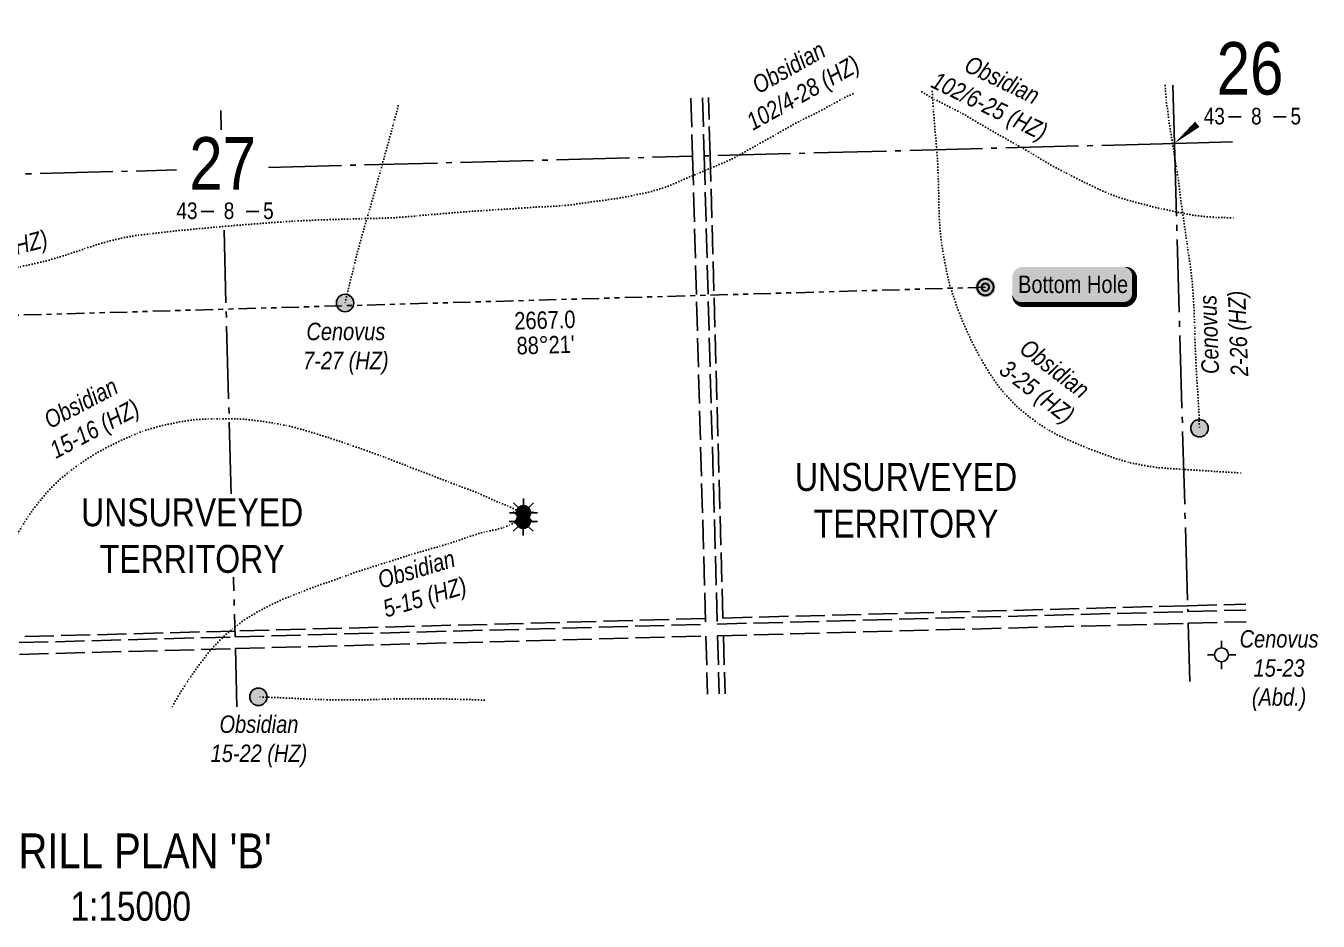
# Model space of a CAD drawing. Extents: x 621399 to 636927, y 5840575 to 5849274.
# Drawn here: x 629248 to 631469, y 5840913 to 5842451 of the extents above; entities that cross this region are included whole.
import ezdxf
from ezdxf.enums import TextEntityAlignment as Align

# ---------------------------------------------------------------- set-up
doc = ezdxf.new("R2010")
doc.units = 0
doc.header["$LTSCALE"] = 5
for name, pattern in [('foc-DOT', [1, 0.2, -0.8]), ('foc-DRILLPATH', [14.75, 6, -1.75, 1.75, -1.75, 1.75, -1.75]), ('foc-QUARTERLINE', [33, 25, -3, 2, -3]), ('foc-UNSURVEYED', [12.5, 10, -2.5])]:
    doc.linetypes.add(name, pattern=pattern)
for name, color, linetype in [('10', 1, 'Continuous'), ('9', 3, 'Continuous'), ('AS-DRILL', 8, 'foc-DOT'), ('AS-DRILL-T', 8, 'Continuous'), ('C-WS-S', 8, 'Continuous'), ('CG-NOTES', 7, 'Continuous'), ('DETAIL-T', 7, 'Continuous'), ('F-WS-S', 8, 'Continuous'), ('L-BD', 7, 'Continuous'), ('L-MON', 1, 'Continuous'), ('L-QSEC', 8, 'foc-QUARTERLINE'), ('L-SECLBL', 7, 'Continuous'), ('L-UNS-T', 3, 'Continuous'), ('L-USEC', 7, 'foc-UNSURVEYED'), ('P-PDRILLPATH', 12, 'foc-DRILLPATH')]:
    doc.layers.add(name, color=color, linetype=linetype)
doc.styles.add('80', font='ARIALN.TTF', dxfattribs={"height": 10})
doc.styles.add('80CG', font='ARIALN.TTF', dxfattribs={"height": 10})
doc.styles.add('80L', font='ARIALN.TTF', dxfattribs={"height": 10})
doc.styles.add('SIMPLEX', font='ARIALN.TTF')
doc.styles.get("Standard").update_dxf_attribs({"font": 'ARIALN.TTF'})

# ---------------------------------------------------------------- blocks, each defined once
blk = doc.blocks.new('L-SECLBL')
at = {"layer": '9', "color": 7}
for p, q in [((-5.08, -27.83), (-12.29, -27.83)), ((20.7, -27.83), (13.5, -27.83))]:
    blk.add_line(p, q, dxfattribs=at)
at = {"layer": '10', "color": 2, "style": 'SIMPLEX'}
blk.add_attdef('SEC', text='', height=30, dxfattribs=at).set_placement((0, 0), align=Align.MIDDLE)
at = {"layer": '10', "color": 5, "style": '80L'}
blk.add_attdef('TWP', text='', height=9.5, dxfattribs=at).set_placement((-14.43, -27.37), align=Align.MIDDLE_RIGHT)
blk.add_attdef('RGE', text='', height=9.5, dxfattribs=at).set_placement((3.62, -27.37), align=Align.MIDDLE_CENTER)
blk.add_attdef('MER', text='', height=9.5, dxfattribs=at).set_placement((23.17, -27.37), align=Align.MIDDLE_LEFT)
blk = doc.blocks.new('BH-Existing')
at = {"layer": 'AS-DRILL-T'}
h = blk.add_hatch(color=256, dxfattribs=at)
h.dxf.hatch_style = 1
edge = h.paths.add_edge_path()
edge.add_arc((0, 0), 0.5, 0, 360)
blk.add_circle((0, 0), 0.5, dxfattribs=at)
blk = doc.blocks.new('*U66')
h = blk.add_hatch(color=255)
edge = h.paths.add_edge_path()
edge.add_line((-29, -11.5), (29, -11.5))
edge.add_arc((29, -5.5), 6, 270, 360)
edge.add_line((35, -5.5), (35, 4))
edge.add_arc((29, 4), 6, 0, 90)
edge.add_line((29, 10), (-29, 10))
edge.add_arc((-29, 4), 6, 90, 180)
edge.add_line((-35, 4), (-35, -5.5))
edge.add_arc((-29, -5.5), 6, 180, 270)
at = {"color": 14, "flags": 128}
blk.add_lwpolyline([(-29, -11.5, 3, 3, 0), (29, -11.5, 3, 3, 0.414214), (35, -5.5, 3, 3, 0), (35, 4, 3, 0, 0.414214), (29, 10, 0, 0, 0), (-29, 10, 0, 0, 0.414214), (-35, 4, 0, 0, 0), (-35, -5.5, 0, 3, 0.414214)], format="xyseb", close=True, dxfattribs=at)
at = {"color": 14, "style": '80'}
blk.add_attdef('ENTER_TEXT_001', (-26.85, -4.92), '', height=10, dxfattribs=at)
blk = doc.blocks.new('GABD')
for p, q in [((0, 0.81), (0, 1.62)), ((-0.81, 0), (-1.62, 0)), ((1.62, 0), (0.81, 0)), ((0, -0.81), (0, -1.62))]:
    blk.add_line(p, q)
blk.add_circle((0, 0), 0.8)
blk = doc.blocks.new('GAS')
h = blk.add_hatch(color=255)
h.dxf.hatch_style = 1
edge = h.paths.add_edge_path()
edge.add_arc((0, 0), 0.9, 0, 360)
for p, q in [((0, 0.81), (0, 1.62)), ((-0.81, 0), (-1.62, 0)), ((-0.57, 0.57), (-1.14, 1.14)), ((0.57, 0.57), (1.14, 1.14)), ((1.62, 0), (0.81, 0)), ((-0.57, -0.57), (-1.14, -1.14)), ((0, -0.81), (0, -1.62)), ((1.14, -1.14), (0.57, -0.57))]:
    blk.add_line(p, q)
blk.add_circle((0, 0), 0.8)
blk = doc.blocks.new('plbh')
at = {"layer": 'L-MON'}
h = blk.add_hatch(color=255, dxfattribs=at)
h.dxf.hatch_style = 1
edge = h.paths.add_edge_path()
edge.add_arc((0, 0), 1.16, 0, 360)
h = blk.add_hatch(color=256, dxfattribs=at)
h.dxf.hatch_style = 1
h.paths.add_polyline_path([(-0.96, 0, 1), (0.96, 0, 1)])
h.paths.add_polyline_path([(0.91, 0, -1), (-0.91, 0, -1)], flags=16)
h.paths.add_polyline_path([(0.45, 0, -1), (-0.45, 0, -1)], flags=0)
h = blk.add_hatch(color=256, dxfattribs=at)
h.dxf.hatch_style = 1
h.paths.add_polyline_path([(-0.45, 0, 1), (0.45, 0, 1)])
h.paths.add_polyline_path([(0.4, 0, -1), (-0.4, 0, -1)], flags=16)
at = {"layer": 'L-MON', "color": 240}
for radius in [0.96, 0.91, 0.45, 0.4]:
    blk.add_circle((0, 0), radius, dxfattribs=at)

msp = doc.modelspace()

# ---------------------------------------------------------------- linework, layer by layer
at = {"layer": 'AS-DRILL', "flags": 128}
for points in [[(631205.904, 5842348.354), (631206.003, 5842346.13), (631206.46, 5842338.86), (631207.068, 5842331.173), (631207.836, 5842323.121), (631208.781, 5842314.834), (631209.842, 5842306.299), (631210.997, 5842297.617), (631212.239, 5842288.678), (631213.57, 5842279.81), (631215.021, 5842270.546), (631216.485, 5842261.152), (631217.962, 5842251.699), (631219.455, 5842242.356), (631221, 5842232.934), (631222.546, 5842223.482), (631224.059, 5842214.15), (631225.587, 5842204.638), (631227.095, 5842195.125), (631227.95, 5842189.396), (631230.157, 5842172.55), (631231.379, 5842162.139), (631232.044, 5842156.775), (631233.302, 5842147.245), (631234.643, 5842137.638), (631236.054, 5842128.003), (631237.484, 5842118.418), (631238.86, 5842108.952), (631240.261, 5842099.336), (631241.651, 5842089.73), (631242.932, 5842080.091), (631244.229, 5842070.593), (631245.599, 5842061.007), (631247.078, 5842051.443), (631248.476, 5842042.678), (631249.964, 5842032.404), (631251.114, 5842022.822), (631252.061, 5842013.334), (631252.872, 5842003.692), (631253.574, 5841994.008), (631254.266, 5841984.353), (631254.794, 5841974.794), (631255.287, 5841965.093), (631255.699, 5841955.421), (631256.04, 5841945.777), (631256.441, 5841936.114), (631256.744, 5841926.399), (631256.946, 5841916.701), (631257.229, 5841906.995), (631257.611, 5841897.292), (631258.023, 5841887.619), (631258.446, 5841877.917), (631258.897, 5841868.246), (631259.386, 5841858.695), (631259.938, 5841849.007), (631260.53, 5841839.329), (631261.163, 5841829.633), (631261.865, 5841819.948), (631262.528, 5841810.243), (631263.099, 5841800.595), (631263.601, 5841790.915), (631264.072, 5841780.533), (631264.784, 5841759.594)], [(630668.924, 5842334.09), (630665.742, 5842332.502), (630660.815, 5842330.089), (630655.623, 5842327.498), (630650.227, 5842324.701), (630644.625, 5842321.709), (630638.827, 5842318.582), (630632.882, 5842315.371), (630626.889, 5842312.058), (630620.699, 5842308.62), (630614.329, 5842305.187), (630607.669, 5842301.756), (630600.869, 5842298.352), (630594.058, 5842294.957), (630587.01, 5842291.436), (630579.924, 5842287.834), (630572.89, 5842284.183), (630565.623, 5842280.286), (630558.319, 5842276.257), (630550.977, 5842272.118), (630543.745, 5842268.032), (630536.256, 5842263.798), (630528.718, 5842259.544), (630521.002, 5842255.214), (630513.196, 5842250.862), (630505.422, 5842246.471), (630499.323, 5842243.015), (630498.081, 5842242.322), (630486.306, 5842235.672), (630483.153, 5842233.886), (630480.66, 5842232.479), (630478.453, 5842231.229), (630470.468, 5842226.842), (630462.309, 5842222.631), (630453.913, 5842218.643), (630445.471, 5842214.894), (630436.817, 5842211.22), (630428.102, 5842207.564), (630419.406, 5842203.958), (630410.601, 5842200.329), (630401.865, 5842196.703), (630393.031, 5842193.033), (630384.189, 5842189.274), (630375.381, 5842185.375), (630366.544, 5842181.435), (630357.801, 5842177.718), (630348.791, 5842174.264), (630339.72, 5842171.199), (630330.572, 5842168.411), (630321.416, 5842165.914), (630312.062, 5842163.691), (630302.623, 5842161.696), (630293.271, 5842159.773), (630283.959, 5842157.851), (630274.635, 5842156.04), (630265.105, 5842154.432), (630246.12, 5842151.77), (630227, 5842149.264), (630207.876, 5842146.567), (630188.842, 5842143.844), (630169.889, 5842141.852), (630150.814, 5842140.668), (630131.595, 5842139.649), (630112.338, 5842138.52), (630093.106, 5842137.211), (630073.875, 5842135.903), (630054.73, 5842134.686), (630035.515, 5842133.498), (630016.301, 5842132.29), (629997.173, 5842130.834), (629978.03, 5842129.198), (629958.887, 5842127.591), (629939.921, 5842126.07), (629920.849, 5842124.395), (629901.819, 5842122.652), (629882.61, 5842121.244), (629863.456, 5842120.397), (629844.233, 5842119.879), (629825.099, 5842119.393), (629805.906, 5842118.896), (629786.644, 5842118.337), (629767.602, 5842117.774), (629748.422, 5842117.147), (629729.386, 5842116.363), (629710.158, 5842115.305), (629690.915, 5842114.016), (629671.704, 5842112.688), (629652.613, 5842111.353), (629633.514, 5842109.958), (629614.349, 5842108.381), (629595.156, 5842106.773), (629576.033, 5842105.147), (629557.033, 5842103.395), (629537.707, 5842101.503), (629518.53, 5842099.656), (629499.354, 5842097.738), (629480.182, 5842095.711), (629461.152, 5842093.607), (629442.22, 5842091.186), (629423.167, 5842088.092), (629404.436, 5842084.156), (629385.955, 5842079.486), (629367.803, 5842074.115), (629349.56, 5842068.041), (629331.501, 5842061.842), (629313.338, 5842055.751), (629294.913, 5842050.142), (629276.356, 5842045.33), (629257.613, 5842041.074), (629239.025, 5842037.052), (629220.188, 5842032.962), (629201.514, 5842028.798), (629182.787, 5842024.352), (629164.544, 5842019.758), (629146.361, 5842014.797), (629128.293, 5842009.638), (629110.326, 5842004.472), (629092.44, 5841999.258), (629074.536, 5841993.974), (629056.468, 5841988.825), (629038.334, 5841984.295), (629020.024, 5841979.97), (629001.923, 5841975.66), (628983.417, 5841971.54), (628964.972, 5841967.792), (628946.417, 5841964.381), (628927.932, 5841960.981), (628909.774, 5841957.301), (628891.32, 5841953.132), (628873.394, 5841948.277), (628855.369, 5841942.66), (628837.571, 5841936.778), (628820.387, 5841930.763), (628802.046, 5841924.256), (628784.456, 5841918.44), (628766.295, 5841912.679), (628748.539, 5841907.078), (628730.448, 5841901.309), (628712.742, 5841895.339), (628695.251, 5841889.216), (628677.439, 5841883.104), (628660.142, 5841877.195), (628642.284, 5841870.962), (628624.353, 5841864.807), (628606.375, 5841858.92), (628588.314, 5841853.141), (628570.255, 5841847.302), (628552.413, 5841841.58), (628534.417, 5841835.632), (628516.442, 5841829.266), (628498.801, 5841823.108), (628481.111, 5841817.67), (628462.759, 5841812.683), (628444.346, 5841807.715), (628425.775, 5841802.693), (628407.195, 5841797.961), (628388.612, 5841793.398), (628370.394, 5841788.616), (628351.756, 5841783.452), (628333.248, 5841778.301), (628314.742, 5841773.451), (628295.989, 5841768.864), (628277.295, 5841764.308), (628258.626, 5841759.584), (628240.066, 5841754.512), (628221.738, 5841749.366), (628203.37, 5841744.219), (628184.965, 5841738.941), (628166.396, 5841733.459), (628148.059, 5841727.893), (628129.678, 5841722.516), (628111.051, 5841717.672), (628092.406, 5841713.178), (628073.698, 5841708.772), (628054.973, 5841704.236), (628036.388, 5841699.353), (628017.907, 5841694.304), (627999.509, 5841689.156), (627981.234, 5841683.912), (627962.738, 5841678.701), (627944.471, 5841673.517), (627925.948, 5841668.156), (627907.627, 5841662.751), (627889.184, 5841657.062), (627870.824, 5841651.235), (627852.504, 5841645.439), (627834.035, 5841640.32), (627815.298, 5841635.893), (627796.771, 5841631.432), (627778.122, 5841626.678), (627759.475, 5841621.864), (627741.142, 5841616.918), (627722.725, 5841611.74), (627704.124, 5841606.677), (627685.584, 5841601.625), (627667.164, 5841596.167), (627648.773, 5841590.4), (627630.436, 5841584.463), (627612.238, 5841578.201), (627594.38, 5841571.597), (627576.572, 5841564.585), (627558.902, 5841557.306), (627556.221, 5841556.183), (627532.243, 5841546.134)], [(630787.793, 5842337.247), (630789.166, 5842336.433), (630793.935, 5842333.561), (630799.08, 5842330.478), (630804.526, 5842327.344), (630810.233, 5842324.226), (630815.986, 5842321.19), (630822.063, 5842318.053), (630828.25, 5842314.909), (630834.587, 5842311.758), (630841.117, 5842308.523), (630847.77, 5842305.141), (630854.499, 5842301.571), (630861.243, 5842297.801), (630868.063, 5842293.824), (630875.015, 5842289.74), (630882.121, 5842285.56), (630883.828, 5842284.555), (630889.378, 5842281.304), (630896.666, 5842277.019), (630903.811, 5842272.85), (630905.732, 5842271.741), (630911.168, 5842268.616), (630918.686, 5842264.337), (630926.314, 5842260.041), (630933.882, 5842255.794), (630941.601, 5842251.46), (630949.411, 5842247.109), (630958.238, 5842242.165), (630975.426, 5842232.085), (630976.819, 5842231.242), (630984.477, 5842226.597), (630992.388, 5842221.848), (631000.116, 5842217.175), (631007.912, 5842212.623), (631016.036, 5842208.14), (631024.235, 5842203.81), (631032.513, 5842199.551), (631040.871, 5842195.295), (631049.481, 5842190.955), (631057.768, 5842186.717), (631074.612, 5842178.278), (631091.498, 5842170.1), (631091.559, 5842170.062), (631108.811, 5842162.434), (631126.733, 5842155.915), (631145.059, 5842150.376), (631163.147, 5842145.512), (631181.431, 5842140.783), (631199.913, 5842136.48), (631218.366, 5842132.555), (631236.798, 5842128.631), (631255.416, 5842125.271), (631274.296, 5842122.929), (631293.053, 5842121.784), (631311.866, 5842121.201), (631325.405, 5842120.65)], [(630805.483, 5842337.717), (630806.367, 5842326.451), (630807.622, 5842307.368), (630809.058, 5842288.23), (630810.623, 5842269.165), (630812.406, 5842250.156), (630813.973, 5842231.002), (630815.102, 5842211.765), (630815.921, 5842192.54), (630816.468, 5842173.378), (630816.866, 5842154.142), (630817.301, 5842135.056), (630818.122, 5842115.752), (630819.352, 5842096.478), (630821.497, 5842077.409), (630824.781, 5842058.38), (630828.245, 5842039.387), (630831.976, 5842020.45), (630836.941, 5842001.798), (630842.78, 5841983.738), (630848.965, 5841965.839), (630855.761, 5841948.276), (630863.31, 5841930.983), (630870.966, 5841914.183), (630879.393, 5841896.974), (630888.434, 5841880.352), (630897.874, 5841864.15), (630907.887, 5841848.235), (630918.594, 5841832.908), (630930.454, 5841818.262), (630943.359, 5841804.515), (630957.12, 5841791.681), (630971.781, 5841779.612), (630986.967, 5841768.438), (631003.015, 5841757.987), (631019.469, 5841748.797), (631036.414, 5841740.661), (631053.672, 5841733.183), (631071.173, 5841725.953), (631088.926, 5841719.069), (631106.658, 5841712.524), (631124.549, 5841706.425), (631142.513, 5841701.327), (631161.055, 5841697.065), (631179.42, 5841693.789), (631197.927, 5841691.548), (631216.842, 5841690.127), (631235.75, 5841688.986), (631254.398, 5841687.839), (631272.967, 5841686.619), (631291.546, 5841685.43), (631310.154, 5841684.291), (631328.801, 5841683.153), (631337.896, 5841682.562)], [(629888.158, 5842313.349), (629887.562, 5842311.087), (629885.138, 5842301.909), (629882.704, 5842292.74), (629880.229, 5842283.57), (629877.742, 5842274.5), (629875.247, 5842265.34), (629872.817, 5842256.371), (629870.36, 5842247.292), (629867.845, 5842238.131), (629865.28, 5842228.989), (629862.704, 5842219.857), (629860.118, 5842210.734), (629857.563, 5842201.592), (629855.058, 5842192.441), (629852.593, 5842183.272), (629850.078, 5842174.111), (629847.49, 5842165.078), (629844.847, 5842155.854), (629842.271, 5842146.711), (629839.71, 5842137.779), (629837.281, 5842129.531), (629834.612, 5842120.526), (629831.905, 5842111.43), (629829.222, 5842102.215), (629826.694, 5842093.164), (629824.189, 5842084.003), (629821.684, 5842074.852), (629819.159, 5842065.701), (629816.732, 5842056.633), (629814.441, 5842047.338), (629812.255, 5842038.226), (629809.991, 5842029.012), (629807.668, 5842019.816), (629805.404, 5842010.612), (629803.16, 5842001.428), (629800.953, 5841992.346), (629796.805, 5841974.738)], [(630103.365, 5841614.554), (630103.21, 5841614.359), (630102.781, 5841613.938), (630102.474, 5841613.839), (630102.092, 5841613.909), (630101.6, 5841613.956), (630101.095, 5841614.132), (630100.755, 5841614.514), (630100.37, 5841615.083), (630100.037, 5841615.565), (630100.102, 5841615.757), (630100.535, 5841615.648), (630101.092, 5841615.373), (630101.558, 5841615.155), (630101.798, 5841615.152), (630101.779, 5841615.501), (630101.757, 5841615.961), (630101.768, 5841616.291), (630101.763, 5841616.471), (630101.716, 5841617.12), (630101.649, 5841617.729), (630101.556, 5841618.236), (630101.365, 5841618.621), (630101.134, 5841618.655), (630101.136, 5841618.235), (630101.312, 5841617.61), (630101.469, 5841616.984), (630101.687, 5841616.319), (630101.965, 5841615.666), (630102.211, 5841615.053), (630102.366, 5841614.497), (630102.429, 5841614.018), (630102.371, 5841613.577), (630102.171, 5841613.201), (630101.88, 5841612.863), (630101.5, 5841612.863), (630101.082, 5841613.152), (630100.635, 5841613.39), (630100.168, 5841613.658), (630099.67, 5841613.944), (630099.105, 5841614.109), (630098.825, 5841614.112), (630098.696, 5841614.088), (630098.536, 5841614.074), (630098.254, 5841614.156), (630097.798, 5841614.374), (630097.208, 5841614.729), (630096.474, 5841615.239), (630095.647, 5841615.877), (630094.717, 5841616.612), (630093.555, 5841617.421), (630092.101, 5841618.283), (630090.385, 5841619.237), (630088.486, 5841620.267), (630086.447, 5841621.322), (630084.248, 5841622.394), (630081.867, 5841623.51), (630079.214, 5841624.72), (630076.318, 5841626.032), (630073.17, 5841627.399), (630069.802, 5841628.779), (630066.253, 5841630.154), (630062.544, 5841631.585), (630058.671, 5841633.122), (630054.644, 5841634.804), (630050.443, 5841636.682), (630046.047, 5841638.715), (630041.345, 5841640.93), (630036.381, 5841643.258), (630031.186, 5841645.609), (630025.834, 5841647.857), (630020.092, 5841650.114), (630014.098, 5841652.404), (630007.903, 5841654.758), (630001.496, 5841657.177), (629994.837, 5841659.64), (629987.976, 5841662.187), (629981.023, 5841664.811), (629973.786, 5841667.608), (629966.476, 5841670.493), (629959.004, 5841673.444), (629951.483, 5841676.363), (629943.841, 5841679.339), (629936.056, 5841682.382), (629928.192, 5841685.402), (629920.24, 5841688.35), (629912.179, 5841691.295), (629904.084, 5841694.329), (629896.027, 5841697.474), (629887.776, 5841700.754), (629879.485, 5841704.053), (629877.533, 5841704.831), (629866.696, 5841709.042), (629859.865, 5841711.629), (629858.066, 5841712.302), (629849.488, 5841715.453), (629840.853, 5841718.522), (629832.118, 5841721.579), (629823.302, 5841724.654), (629814.435, 5841727.777), (629805.517, 5841730.949), (629796.651, 5841734.033), (629787.585, 5841737.111), (629778.482, 5841740.118), (629769.369, 5841743.074), (629760.197, 5841746.02), (629751.147, 5841748.878), (629741.917, 5841751.731), (629732.82, 5841754.478), (629723.564, 5841757.171), (629714.223, 5841759.712), (629704.936, 5841762.074), (629695.515, 5841764.242), (629686.061, 5841766.119), (629676.563, 5841767.805), (629667.037, 5841769.38), (629657.483, 5841770.874), (629647.923, 5841772.259), (629638.558, 5841773.448), (629629.178, 5841774.407), (629619.757, 5841775.094), (629610.12, 5841775.586), (629600.459, 5841775.867), (629590.802, 5841775.998), (629581.169, 5841775.99), (629571.519, 5841775.861), (629561.862, 5841775.612), (629552.201, 5841775.143), (629542.607, 5841774.436), (629533.049, 5841773.459), (629523.5, 5841772.172), (629514.009, 5841770.607), (629504.533, 5841768.833), (629495.103, 5841766.849), (629485.706, 5841764.746), (629476.302, 5841762.534), (629466.974, 5841760.082), (629457.715, 5841757.303), (629448.565, 5841754.217), (629439.474, 5841750.762), (629430.801, 5841747.048), (629422.014, 5841743.091), (629413.228, 5841739.094), (629404.484, 5841735.008), (629395.825, 5841730.764), (629387.209, 5841726.392), (629378.707, 5841721.882), (629370.419, 5841717.208), (629362.18, 5841712.225), (629354.234, 5841707.131), (629346.205, 5841701.743), (629338.29, 5841696.229), (629330.499, 5841690.558), (629322.833, 5841684.721), (629315.397, 5841678.869), (629308.021, 5841672.669), (629300.893, 5841666.146), (629294.063, 5841659.35), (629287.585, 5841652.464), (629281.166, 5841645.259), (629274.922, 5841637.879), (629268.861, 5841630.374), (629262.973, 5841622.763), (629257.241, 5841614.937), (629251.752, 5841606.987), (629246.495, 5841598.953), (629241.434, 5841590.744), (629236.566, 5841582.401), (629231.984, 5841574.185), (629227.451, 5841565.66), (629219.116, 5841548.221), (629211.69, 5841530.415), (629204.63, 5841512.449), (629197.507, 5841494.542), (629190.205, 5841476.61), (629182.918, 5841458.878), (629175.615, 5841441.006), (629168.261, 5841423.162), (629160.644, 5841405.392), (629152.961, 5841387.899), (629145.181, 5841370.234), (629137.331, 5841352.627), (629129.552, 5841335.313), (629121.777, 5841317.888), (629113.866, 5841300.289), (629106.218, 5841282.558), (629099.729, 5841267.55)], [(630102.887, 5841599.627), (630102.525, 5841599.687), (630101.609, 5841599.902), (630100.934, 5841600.074), (630100.522, 5841600.163), (630100.183, 5841600.094), (630100.196, 5841600.014), (630100.615, 5841600.036), (630101.134, 5841600.09), (630101.655, 5841600.054), (630102.199, 5841599.908), (630102.913, 5841599.777), (630103.605, 5841599.716), (630104.166, 5841599.691), (630104.857, 5841599.649), (630105.228, 5841599.619), (630105.549, 5841599.598), (630105.559, 5841599.598), (630105.749, 5841599.593), (630106.051, 5841599.161), (630106.096, 5841598.212), (630106.09, 5841597.322), (630105.855, 5841596.745), (630105.419, 5841596.243), (630104.917, 5841595.56), (630104.012, 5841594.985), (630102.975, 5841594.847), (630102.262, 5841594.948), (630101.581, 5841594.97), (630100.771, 5841594.958), (630100.008, 5841595.078), (630099.449, 5841595.403), (630099.326, 5841595.89), (630099.481, 5841596.444), (630099.557, 5841596.986), (630099.662, 5841597.529), (630099.738, 5841598.052), (630099.814, 5841598.564), (630099.862, 5841599.015), (630099.841, 5841599.445), (630099.789, 5841599.894), (630099.775, 5841600.013), (630099.693, 5841600.111), (630099.442, 5841600.154), (630098.923, 5841600.11), (630098.106, 5841599.968), (630097.021, 5841599.769), (630095.717, 5841599.524), (630094.266, 5841599.185), (630092.688, 5841598.713), (630090.905, 5841598.055), (630088.906, 5841597.251), (630086.699, 5841596.351), (630084.295, 5841595.336), (630081.694, 5841594.246), (630078.934, 5841593.062), (630075.997, 5841591.813), (630072.909, 5841590.589), (630069.531, 5841589.328), (630065.913, 5841588.091), (630062.043, 5841586.927), (630057.99, 5841585.868), (630053.824, 5841584.896), (630049.508, 5841583.94), (630045.033, 5841582.969), (630040.438, 5841581.986), (630035.406, 5841580.86), (630030.088, 5841579.587), (630024.557, 5841578.049), (630018.913, 5841576.277), (630013.103, 5841574.32), (630007.186, 5841572.281), (630001.011, 5841570.134), (629994.559, 5841567.891), (629987.957, 5841565.643), (629981.045, 5841563.367), (629973.933, 5841561.135), (629966.619, 5841558.918), (629959.146, 5841556.727), (629951.522, 5841554.532), (629943.838, 5841552.325), (629936.035, 5841550.105), (629928.033, 5841547.81), (629919.964, 5841545.452), (629911.866, 5841543.024), (629903.78, 5841540.517), (629895.517, 5841537.904), (629887.116, 5841535.228), (629878.646, 5841532.51), (629868.767, 5841529.364), (629854.442, 5841524.868), (629850.752, 5841523.709), (629845.703, 5841522.123), (629836.964, 5841519.358), (629828.206, 5841516.532), (629819.649, 5841513.691), (629810.818, 5841510.623), (629802.05, 5841507.467), (629793.153, 5841504.237), (629784.185, 5841501.056), (629775.265, 5841497.956), (629766.267, 5841494.803), (629757.457, 5841491.696), (629748.42, 5841488.452), (629739.396, 5841485.129), (629730.572, 5841481.802), (629721.74, 5841478.423), (629712.829, 5841474.973), (629703.861, 5841471.422), (629694.965, 5841467.782), (629686.074, 5841463.992), (629677.306, 5841460.056), (629668.595, 5841455.9), (629660.207, 5841451.594), (629651.894, 5841447.1), (629643.478, 5841442.382), (629635.186, 5841437.488), (629627.092, 5841432.309), (629619.167, 5841426.805), (629611.537, 5841421.108), (629603.984, 5841415.133), (629596.644, 5841409.084), (629589.421, 5841402.738), (629582.487, 5841396.11), (629575.748, 5841389.257), (629569.174, 5841382.228), (629562.816, 5841374.995), (629556.784, 5841367.531), (629550.948, 5841359.841), (629545.204, 5841352.075), (629539.581, 5841344.281), (629534.031, 5841336.389), (629528.613, 5841328.411), (629523.307, 5841320.356), (629518.083, 5841312.223), (629512.961, 5841304.013), (629508.03, 5841295.768), (629503.213, 5841287.396), (629498.537, 5841278.987), (629498.091, 5841278.143)], [(630035.929, 5841292.446), (630028.541, 5841292.758), (630009.484, 5841293.487), (629990.31, 5841294.092), (629971.281, 5841294.541), (629952.076, 5841294.836), (629932.805, 5841294.948), (629913.639, 5841294.903), (629894.397, 5841294.746), (629875.187, 5841294.46), (629855.975, 5841293.894), (629836.723, 5841293.367), (629817.375, 5841293.027), (629798.263, 5841292.823), (629779.162, 5841292.98), (629760.151, 5841293.47), (629740.987, 5841294.095), (629722.067, 5841294.938), (629702.892, 5841295.933), (629684.011, 5841296.806), (629667.817, 5841297.463), (629647.879, 5841298.238)]]:
    msp.add_lwpolyline(points, dxfattribs=at)
at = {"layer": 'L-QSEC'}
for p, q in [((629665.451, 5842207.409), (630393.794, 5842226.765)), ((628778.111, 5842183.827), (629507.426, 5842203.209))]:
    msp.add_line(p, q, dxfattribs=at)
at = {"layer": 'L-QSEC', "flags": 128}
for points in [[(631218.897, 5842348.699), (631221.746, 5842248.772)], [(629583.228, 5842305.248), (629584.13, 5842272.102)], [(631221.746, 5842248.772), (630413.897, 5842227.3)], [(631321.677, 5842251.428), (631221.746, 5842248.772)], [(631221.746, 5842248.772), (631244.67, 5841444.708)], [(629588.814, 5842099.974), (629607.831, 5841401.2)], [(631245.243, 5841424.606), (631248.092, 5841324.68)], [(629608.378, 5841381.098), (629611.098, 5841281.148)]]:
    msp.add_lwpolyline(points, dxfattribs=at)
at = {"layer": 'L-SECLBL', "flags": 128}
msp.add_lwpolyline([(631221.746, 5842248.772, 0, 11.996, 0), (631260.975, 5842281.679, 0, 0, 0)], format="xyseb", dxfattribs=at)
at = {"layer": 'L-USEC'}
for p, q in [((628809.26, 5841390.042), (629607.558, 5841411.252)), ((628799.474, 5841379.719), (629607.844, 5841401.201)), ((628800.008, 5841359.616), (629608.378, 5841381.098))]:
    msp.add_line(p, q, dxfattribs=at)
at = {"layer": 'L-USEC', "flags": 128}
for points in [[(630391.01, 5842326.707), (630393.794, 5842226.765)], [(630411.112, 5842327.241), (630413.896, 5842227.325)], [(630423.948, 5842227.567), (630421.164, 5842327.508)], [(630393.794, 5842226.765), (630416.198, 5841422.687)], [(630413.896, 5842227.325), (630436.301, 5841423.22)], [(630446.072, 5841433.539), (630423.948, 5842227.567)], [(630446.072, 5841433.539), (631244.384, 5841454.759)], [(631244.384, 5841454.759), (631344.315, 5841457.415)], [(630415.918, 5841432.738), (629607.558, 5841411.252)], [(630436.301, 5841423.22), (631244.709, 5841444.709)], [(631244.709, 5841444.709), (631344.601, 5841447.364)], [(629607.844, 5841401.201), (630416.224, 5841422.688)], [(630436.862, 5841403.118), (631245.243, 5841424.606)], [(631245.243, 5841424.606), (631345.174, 5841427.263)], [(629608.378, 5841381.098), (630416.759, 5841402.585)], [(630416.759, 5841402.585), (630419.543, 5841302.647)], [(630436.862, 5841403.118), (630439.646, 5841303.181)], [(630446.912, 5841403.385), (630449.697, 5841303.449)]]:
    msp.add_lwpolyline(points, dxfattribs=at)
at = {"layer": 'P-PDRILLPATH', "flags": 128}
msp.add_lwpolyline([(630896.965, 5842001.791), (628231.965, 5841924.791), (627863.58, 5841940.66)], dxfattribs=at)

# ---------------------------------------------------------------- block references
at = {"layer": 'AS-DRILL-T', "xscale": 29.98980749999993, "yscale": 29.98980749999993, "zscale": 29.98980749999993}
for p in [(629796.835, 5841974.743), (631264.784, 5841759.594), (629647.902, 5841298.288)]:
    msp.add_blockref('BH-Existing', p, dxfattribs=at)
at = {"layer": 'C-WS-S', "xscale": 14.99490374999997, "yscale": 14.99490374999997, "zscale": 14.99490374999997}
for p in [(630103.365, 5841614.554), (630102.887, 5841599.627)]:
    msp.add_blockref('GAS', p, dxfattribs=at)
at = {"layer": 'CG-NOTES'}
ref = msp.add_blockref('*U66', (631048.181, 5842006.538), dxfattribs=dict(at, xscale=2.998980749999992, yscale=2.998980749999992, zscale=2.998980749999992))
ref.add_attrib('ENTER_TEXT_001', 'Bottom Hole', (630953.138, 5841991.788), dxfattribs={"layer": '0', "color": 14, "height": 29.98981, "style": '80'})
at = {"layer": 'F-WS-S', "color": 6, "xscale": 14.99490374999997, "yscale": 14.99490374999997, "zscale": 14.99490374999997}
msp.add_blockref('GABD', (631302.686, 5841370.287), dxfattribs=at)
at = {"layer": 'L-MON', "xscale": 14.99490374999997, "yscale": 14.99490374999997, "zscale": 14.99490374999997}
msp.add_blockref('plbh', (630896.965, 5842001.791), dxfattribs=at)
at = {"layer": 'L-SECLBL', "xscale": 2.998980749999992, "yscale": 2.998980749999992, "zscale": 2.998980749999992}
for p, values in [((631351.678, 5842377.734), {'SEC': '26', 'TWP': '43', 'RGE': '8', 'MER': '5'}), ((629586.531, 5842215.203), {'SEC': '27', 'TWP': '43', 'RGE': '8', 'MER': '5'})]:
    msp.add_blockref('L-SECLBL', p, dxfattribs=at).add_auto_attribs(values)

# ---------------------------------------------------------------- texts
at = {"layer": 'AS-DRILL-T', "char_height": 29.98981, "attachment_point": 5, "style": '80CG'}
for s, insert, width, rotation in [('\\A1;{\\fArial Narrow|b0|i1|c0|p34;Obsidian\\P102/6-25 (HZ)}', (630913.045, 5842331.47), 212.1515, 334.159887), ('\\A1;{\\fArial Narrow|b0|i1|c0|p34;Obsidian\\P102/4-28 (HZ)}', (629175.976, 5842079.288), 266.70974, 14.536383), ('\\A1;{\\fArial Narrow|b0|i1|c0|p34;Cenovus\\P2-26 (HZ)}', (631310.595, 5841921.477), 145.27791, 92.024955), ('\\A1;{\\fArial Narrow|b0|i1|c0|p34;Obsidian\\P3-25 (HZ)}', (630998.243, 5841838.698), 145.27791, 322.527396), ('\\A1;{\\fArial Narrow|b0|i1|c0|p34;Obsidian\\P15-16 (HZ)}', (629356.583, 5841776.845), 164.38465, 27.94109), ('\\A1;{\\fArial Narrow|b0|i1|c0|p34;Obsidian\\P5-15 (HZ)}', (629927.641, 5841489.38), 145.27791, 16.690287)]:
    msp.add_mtext(s, dxfattribs=dict(at, insert=insert, width=width, rotation=rotation))
for s, insert, width in [('\\A1;{\\fArial Narrow|b0|i1|c0|p34;Cenovus\\P7-27 (HZ)}', (629798.191, 5841896.309), 145.27791), ('\\A1;{\\fArial Narrow|b0|i1|c0|p34;Cenovus\\P15-23\\P(Abd.)}', (631401.594, 5841343.348), 45.02316), ('\\A1;{\\fArial Narrow|b0|i1|c0|p34;Obsidian\\P15-22 (HZ)}', (629648.878, 5841221.795), 164.38465)]:
    msp.add_mtext(s, dxfattribs=dict(at, insert=insert, width=width))
at = {"layer": 'DETAIL-T', "color": 3, "insert": (629061.924, 5841063.659), "char_height": 59.97961, "width": 724.55407, "attachment_point": 1, "style": '80CG'}
msp.add_mtext("\\pi124.28152;DRILL PLAN 'B'\\P\\pi263.31359;{\\H0.83293x;1:15000}", dxfattribs=at)
at = {"layer": 'L-BD'}
for s, p in [('2667.0', (630140.106, 5841945.425)), ("88%%d21'", (630141.34, 5841902.707))]:
    msp.add_text(s, height=29.9898, rotation=1.65499, dxfattribs=at).set_placement(p, align=Align.MIDDLE_CENTER)
at = {"layer": 'L-UNS-T', "color": 3, "insert": (630760.682, 5841635.555), "char_height": 47.98354, "attachment_point": 5, "style": '80L'}
msp.add_mtext_dynamic_manual_height_columns('UNSURVEYED TERRITORY', width=379.24126, gutter_width=142.5, heights=[0], dxfattribs=at)

# ---------------------------------------------------------------- next in the draw order: texts
at = {"layer": 'AS-DRILL-T', "insert": (630573.287, 5842353.676), "char_height": 29.98981, "width": 212.1515, "attachment_point": 5, "rotation": 29.416819, "style": '80CG', "bg_fill": 3, "box_fill_scale": 1.15, "bg_fill_color": 256, "bg_fill_true_color": 256, "bg_fill_transparency": 0}
msp.add_mtext('\\A1;{\\fArial Narrow|b0|i1|c0|p34;Obsidian\\P102/4-28 (HZ)}', dxfattribs=at)
at = {"layer": 'L-UNS-T', "color": 3, "insert": (629534.11, 5841574.845), "char_height": 47.98354, "attachment_point": 5, "style": '80L', "bg_fill": 3, "box_fill_scale": 1.15, "bg_fill_color": 256, "bg_fill_true_color": 256, "bg_fill_transparency": 0}
msp.add_mtext_dynamic_manual_height_columns('UNSURVEYED TERRITORY', width=379.24126, gutter_width=142.5, heights=[0], dxfattribs=at)

doc.saveas('drawing.dxf')
